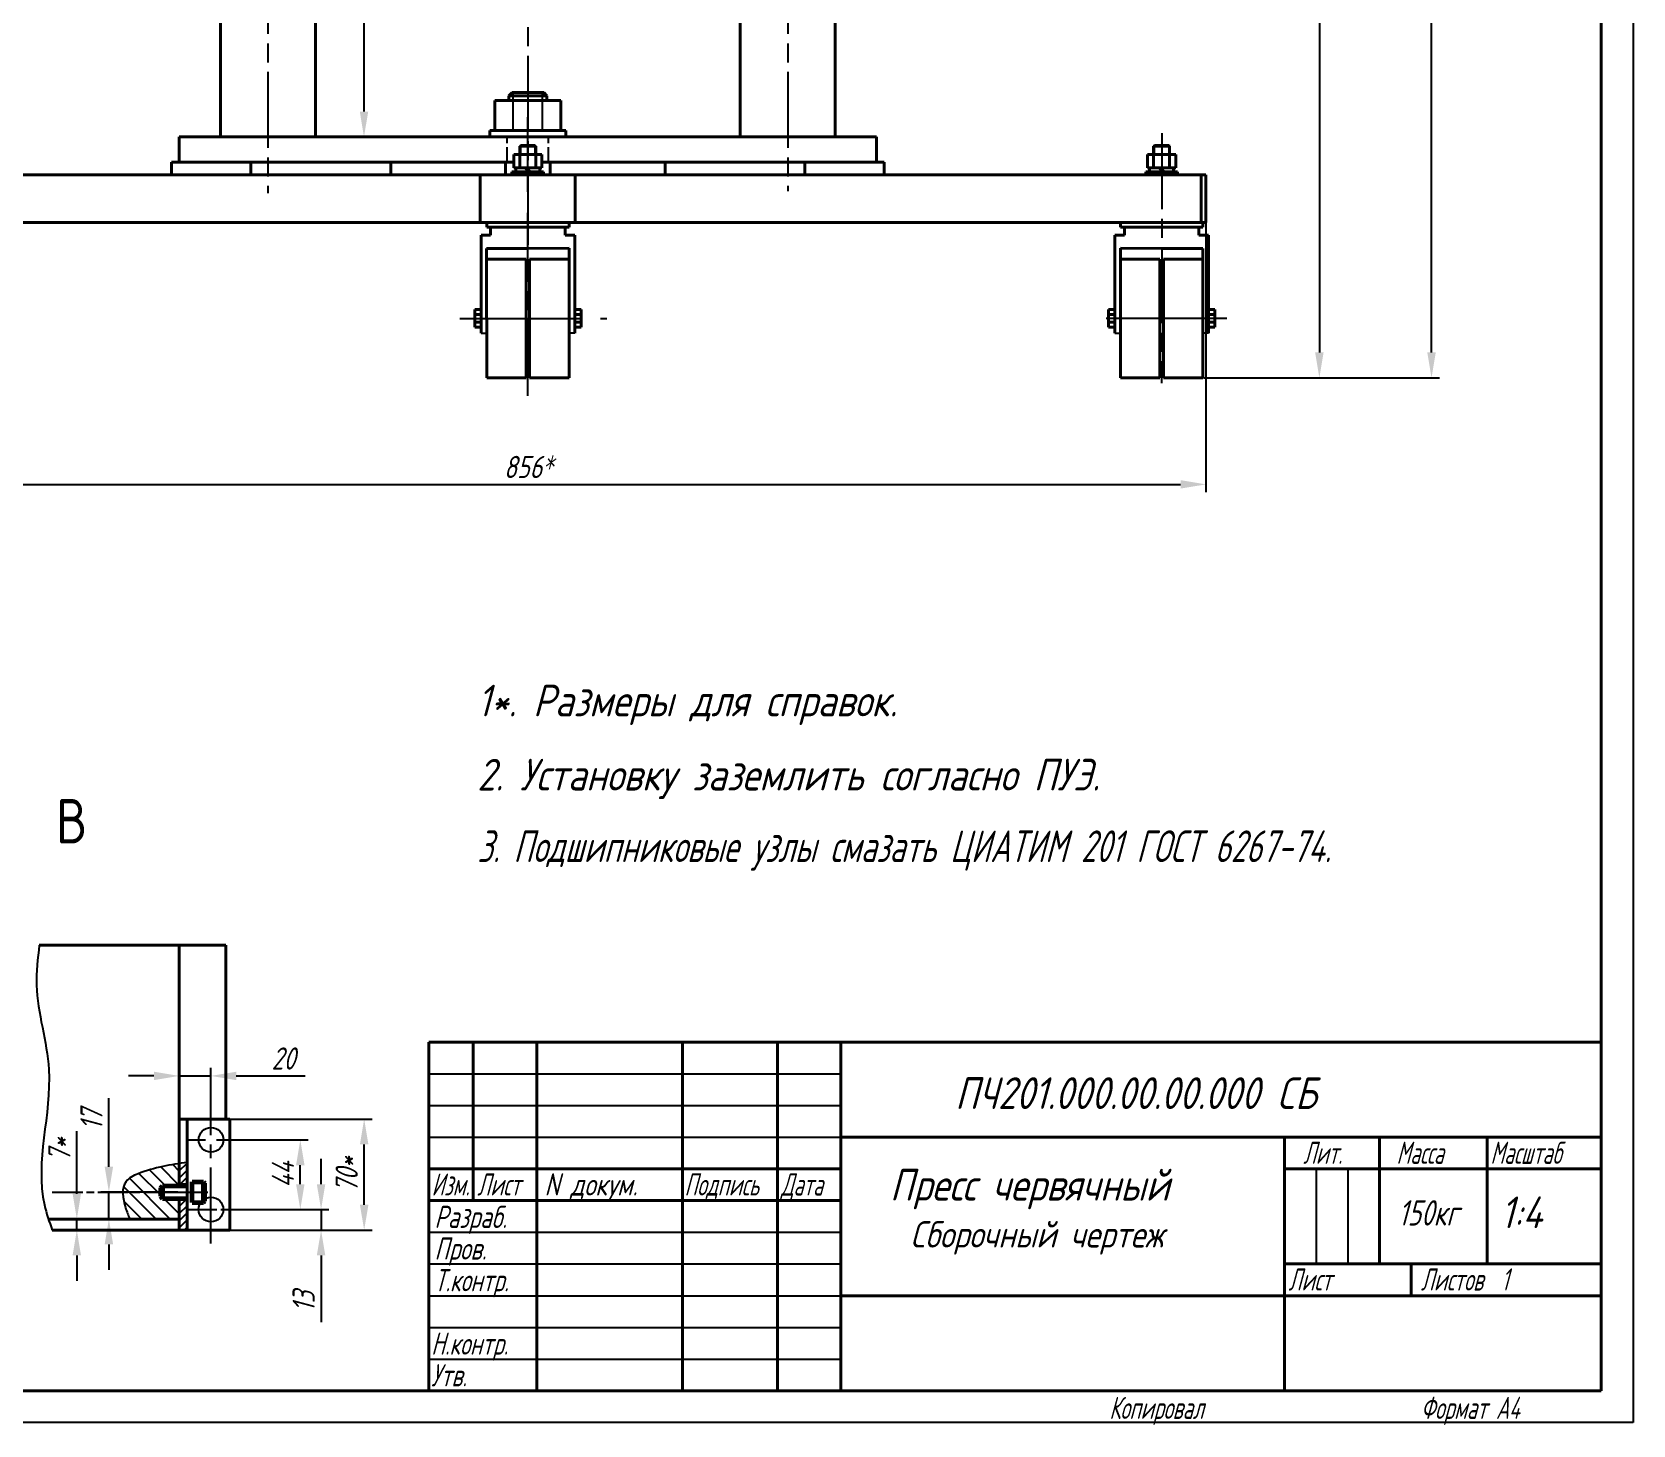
# Model space of a CAD drawing. Header units: millimetres. Extents: x -80 to 1055, y -404 to 589.
# Drawn here: x 580.4 to 833, y -5.6 to 214.3 of the extents above; entities that cross this region are included whole.
import ezdxf

# ---------------------------------------------------------------- set-up
doc = ezdxf.new("R2010")
doc.units = ezdxf.units.MM
for name, pattern in [('AM_ISO02W050', [7.5, 6, -1.5]), ('AM_ISO08W050', [18, 12, -1.5, 3, -1.5]), ('CENTER2', [28.575, 19.05, -3.175, 3.175, -3.175]), ('GOST4', [24, 20, -1.5, 1, -1.5])]:
    doc.linetypes.add(name, pattern=pattern)
doc.layers.add('AM_7', color=5, linetype='AM_ISO08W050', lineweight=25)
doc.layers.add('ASHADE', color=7, linetype='Continuous', lineweight=40)
for name, color, linetype in [('TIN', 164, 'Continuous'), ('Пунктир', 1, 'AM_ISO02W050'), ('Слой4', 94, 'CENTER2')]:
    doc.layers.add(name, color=color, linetype=linetype)
doc.layers.add('Бланк', color=7, linetype='Continuous', plot=False)
doc.styles.add('ROMANC', font='romanc.shx', dxfattribs={"width": 0.75, "oblique": 15})
doc.styles.get("Standard").update_dxf_attribs({"font": 'romanc.shx', "width": 0.8})
doc.styles.add('style1', font='romanc.shx', dxfattribs={"width": 0.75, "oblique": 15, "height": 3.5})
doc.dimstyles.new('Масш.0.25', dxfattribs={"dimtxt": 3.5, "dimasz": 4, "dimexe": 1.25, "dimexo": 0.0625, "dimgap": 1, "dimtad": 1, "dimdec": 0, "dimlfac": 4, "dimzin": 0, "dimdsep": 46, "dimtxsty": 'ROMANC', "dimcen": -0.09, "dimadec": 0, "dimazin": 0, "dimtfac": 1, "dimtdec": 0, "dimtmove": 0, "dimatfit": 3, "dimfxl": 1, "dimtolj": 1, "dimtzin": 0, "dimarcsym": 0})

# ---------------------------------------------------------------- blocks, each defined once
blk = doc.blocks.new('*D19')
at = {"layer": 'Defpoints', "color": 0}
for p in [(625.11, 242.76), (625.11, 197.76), (632.77, 197.76)]:
    blk.add_point(p, dxfattribs=at)
at = {"layer": 'TIN', "color": 0, "lineweight": -2}
for p, q in [((625.17, 242.76), (634.02, 242.76)), ((632.77, 238.76), (632.77, 201.76)), ((625.17, 197.76), (634.02, 197.76))]:
    blk.add_line(p, q, dxfattribs=at)
at = {"layer": 'TIN', "color": 0}
for points in [[(632.11, 238.76), (633.44, 238.76), (632.77, 242.76)], [(632.11, 201.76), (633.44, 201.76), (632.77, 197.76)]]:
    blk.add_solid(points, dxfattribs=at)
at = {"layer": 'TIN', "color": 0, "insert": (630.02, 220.26), "char_height": 3.5, "attachment_point": 5, "rotation": 90, "style": 'ROMANC'}
blk.add_mtext('\\A1;180{\\fTahoma|b0|i0|c0|p32;*}', dxfattribs=at)
blk = doc.blocks.new('*D21')
at = {"layer": 'Defpoints', "color": 0}
for p in [(551.64, 184.26), (765.63, 184.26), (765.63, 142.91)]:
    blk.add_point(p, dxfattribs=at)
at = {"layer": 'TIN', "color": 0, "lineweight": -2}
for p, q in [((551.64, 184.2), (551.64, 141.66)), ((765.63, 184.2), (765.63, 141.66)), ((555.64, 142.91), (761.63, 142.91))]:
    blk.add_line(p, q, dxfattribs=at)
at = {"layer": 'TIN', "color": 0}
for points in [[(555.64, 143.58), (555.64, 142.25), (551.64, 142.91)], [(761.63, 143.58), (761.63, 142.25), (765.63, 142.91)]]:
    blk.add_solid(points, dxfattribs=at)
at = {"layer": 'TIN', "color": 0, "insert": (658.63, 145.66), "char_height": 3.5, "attachment_point": 5, "style": 'ROMANC'}
blk.add_mtext('\\A1;856{\\fTahoma|b0|i0|c0|p32;*}', dxfattribs=at)
blk = doc.blocks.new('*D22')
at = {"layer": 'Defpoints', "color": 0}
for p in [(706.13, 509.01), (765.16, 159.73), (783.53, 159.73)]:
    blk.add_point(p, dxfattribs=at)
at = {"layer": 'TIN', "color": 0, "lineweight": -2}
for p, q in [((706.19, 509.01), (784.78, 509.01)), ((783.53, 505.01), (783.53, 163.73)), ((765.22, 159.73), (784.78, 159.73))]:
    blk.add_line(p, q, dxfattribs=at)
at = {"layer": 'TIN', "color": 0}
for points in [[(782.86, 505.01), (784.19, 505.01), (783.53, 509.01)], [(782.86, 163.73), (784.19, 163.73), (783.53, 159.73)]]:
    blk.add_solid(points, dxfattribs=at)
at = {"layer": 'TIN', "color": 0, "insert": (780.78, 334.37), "char_height": 3.5, "attachment_point": 5, "rotation": 90, "style": 'ROMANC'}
blk.add_mtext('\\A1;1397{\\fTahoma|b0|i0|c0|p32;*}', dxfattribs=at)
blk = doc.blocks.new('*D23')
at = {"layer": 'Defpoints', "color": 0}
for p in [(661.29, 555.64), (801.23, 555.64), (765.16, 159.73)]:
    blk.add_point(p, dxfattribs=at)
at = {"layer": 'TIN', "color": 0, "lineweight": -2}
for p, q in [((661.35, 555.64), (802.48, 555.64)), ((801.23, 163.73), (801.23, 551.64)), ((765.22, 159.73), (802.48, 159.73))]:
    blk.add_line(p, q, dxfattribs=at)
at = {"layer": 'TIN', "color": 0}
for points in [[(800.56, 551.64), (801.89, 551.64), (801.23, 555.64)], [(800.56, 163.73), (801.89, 163.73), (801.23, 159.73)]]:
    blk.add_solid(points, dxfattribs=at)
at = {"layer": 'TIN', "color": 0, "insert": (798.48, 357.68), "char_height": 3.5, "attachment_point": 5, "rotation": 90, "style": 'ROMANC'}
blk.add_mtext('\\A1;1584{\\fTahoma|b0|i0|c0|p32;*}', dxfattribs=at)
blk = doc.blocks.new('*D377')
at = {"layer": 'Defpoints', "color": 0}
for p in [(611.62, 42.73), (632.8, 42.73), (604.87, 25.2)]:
    blk.add_point(p, dxfattribs=at)
at = {"layer": 'TIN', "color": 0, "lineweight": -2}
for p, q in [((611.68, 42.73), (634.05, 42.73)), ((632.8, 29.2), (632.8, 38.73)), ((604.93, 25.2), (634.05, 25.2))]:
    blk.add_line(p, q, dxfattribs=at)
at = {"layer": 'TIN', "color": 0}
for points in [[(632.13, 38.73), (633.47, 38.73), (632.8, 42.73)], [(632.13, 29.2), (633.47, 29.2), (632.8, 25.2)]]:
    blk.add_solid(points, dxfattribs=at)
at = {"layer": 'TIN', "color": 0, "insert": (630.05, 33.96), "char_height": 3.5, "attachment_point": 5, "rotation": 90, "style": 'ROMANC'}
blk.add_mtext('\\A1;70*', dxfattribs=at)
blk = doc.blocks.new('*D378')
at = {"layer": 'Defpoints', "color": 0}
for p in [(587.46, 26.95), (603.62, 26.95), (603.62, 25.2)]:
    blk.add_point(p, dxfattribs=at)
at = {"layer": 'TIN', "color": 0, "lineweight": -2}
for p, q in [((587.46, 30.95), (587.46, 40.84)), ((603.56, 26.95), (586.21, 26.95)), ((587.46, 25.2), (587.46, 26.95)), ((603.56, 25.2), (586.21, 25.2)), ((587.46, 21.2), (587.46, 17.2))]:
    blk.add_line(p, q, dxfattribs=at)
at = {"layer": 'TIN', "color": 0}
for points in [[(586.79, 30.95), (588.12, 30.95), (587.46, 26.95)], [(586.79, 21.2), (588.12, 21.2), (587.46, 25.2)]]:
    blk.add_solid(points, dxfattribs=at)
at = {"layer": 'TIN', "color": 0, "insert": (584.71, 37.89), "char_height": 3.5, "attachment_point": 5, "rotation": 90, "style": 'ROMANC'}
blk.add_mtext('\\A1;7*', dxfattribs=at)
blk = doc.blocks.new('*D379')
at = {"layer": 'Defpoints', "color": 0}
for p in [(611.62, 28.45), (626, 28.45), (611.62, 25.2)]:
    blk.add_point(p, dxfattribs=at)
at = {"layer": 'TIN', "color": 0, "lineweight": -2}
for p, q in [((626, 32.45), (626, 36.45)), ((611.68, 28.45), (627.25, 28.45)), ((626, 28.45), (626, 25.2)), ((611.68, 25.2), (627.25, 25.2)), ((626, 21.2), (626, 10.65))]:
    blk.add_line(p, q, dxfattribs=at)
at = {"layer": 'TIN', "color": 0}
for points in [[(625.33, 32.45), (626.67, 32.45), (626, 28.45)], [(625.33, 21.2), (626.67, 21.2), (626, 25.2)]]:
    blk.add_solid(points, dxfattribs=at)
at = {"layer": 'TIN', "color": 0, "insert": (623.25, 13.93), "char_height": 3.5, "attachment_point": 5, "rotation": 90, "style": 'ROMANC'}
blk.add_mtext('\\A1;13', dxfattribs=at)
blk = doc.blocks.new('*D380')
at = {"layer": 'Defpoints', "color": 0}
for p in [(611.62, 39.45), (622.72, 39.45), (611.62, 28.45)]:
    blk.add_point(p, dxfattribs=at)
at = {"layer": 'TIN', "color": 0, "lineweight": -2}
for p, q in [((611.68, 39.45), (623.97, 39.45)), ((622.72, 32.45), (622.72, 35.45)), ((611.68, 28.45), (623.97, 28.45))]:
    blk.add_line(p, q, dxfattribs=at)
at = {"layer": 'TIN', "color": 0}
for points in [[(622.06, 35.45), (623.39, 35.45), (622.72, 39.45)], [(622.06, 32.45), (623.39, 32.45), (622.72, 28.45)]]:
    blk.add_solid(points, dxfattribs=at)
at = {"layer": 'TIN', "color": 0, "insert": (619.97, 33.95), "char_height": 3.5, "attachment_point": 5, "rotation": 90, "style": 'ROMANC'}
blk.add_mtext('\\A1;44', dxfattribs=at)
blk = doc.blocks.new('*D381')
at = {"layer": 'Defpoints', "color": 0}
for p in [(608.62, 49.54), (603.62, 42.73), (608.62, 42.73)]:
    blk.add_point(p, dxfattribs=at)
at = {"layer": 'TIN', "color": 0, "lineweight": -2}
for p, q in [((603.62, 42.79), (603.62, 50.79)), ((608.62, 42.79), (608.62, 50.79)), ((599.62, 49.54), (595.62, 49.54)), ((603.62, 49.54), (608.62, 49.54)), ((612.62, 49.54), (623.51, 49.54))]:
    blk.add_line(p, q, dxfattribs=at)
at = {"layer": 'TIN', "color": 0}
for points in [[(599.62, 50.2), (599.62, 48.87), (603.62, 49.54)], [(612.62, 50.2), (612.62, 48.87), (608.62, 49.54)]]:
    blk.add_solid(points, dxfattribs=at)
at = {"layer": 'TIN', "color": 0, "insert": (620.06, 52.29), "char_height": 3.5, "attachment_point": 5, "style": 'ROMANC'}
blk.add_mtext('\\A1;20', dxfattribs=at)
blk = doc.blocks.new('*D382')
at = {"layer": 'Defpoints', "color": 0}
for p in [(592.52, 31.2), (603.45, 31.2), (603.56, 26.95)]:
    blk.add_point(p, dxfattribs=at)
at = {"layer": 'TIN', "color": 0, "lineweight": -2}
for p, q in [((592.52, 35.2), (592.52, 46.02)), ((603.39, 31.2), (591.27, 31.2)), ((592.52, 26.95), (592.52, 31.2)), ((603.5, 26.95), (591.27, 26.95)), ((592.52, 22.95), (592.52, 18.95))]:
    blk.add_line(p, q, dxfattribs=at)
at = {"layer": 'TIN', "color": 0}
for points in [[(591.85, 35.2), (593.18, 35.2), (592.52, 31.2)], [(591.85, 22.95), (593.18, 22.95), (592.52, 26.95)]]:
    blk.add_solid(points, dxfattribs=at)
at = {"layer": 'TIN', "color": 0, "insert": (589.77, 42.61), "char_height": 3.5, "attachment_point": 5, "rotation": 90, "style": 'ROMANC'}
blk.add_mtext('\\A1;17', dxfattribs=at)

msp = doc.modelspace()

# ---------------------------------------------------------------- hatches: boundary and pattern name
at = {"layer": 'TIN'}
h = msp.add_hatch(dxfattribs=at)
h.set_pattern_fill('ANSI31', color=256, scale=0.5, angle=90, style=0)
h.set_pattern_definition([(135, (-15231.9553, -3915.6671), (-1.12253202, -1.12253202), [])])
edge = h.paths.add_edge_path()
edge.add_spline(control_points=[(603.62, 35.71), (601.47, 35.37), (598.58, 34.81), (595.04, 33.16), (594.73, 31.84), (594.72, 31.2)], knot_values=[1.291472, 1.291472, 1.291472, 1.291472, 7.9557, 10.212808, 12.045748, 12.045748, 12.045748, 12.045748], degree=3, periodic=0)
edge.add_line((594.72, 31.2), (600.14, 31.2))
edge.add_line((600.14, 31.2), (600.64, 31.2))
edge.add_line((600.64, 31.2), (600.64, 31.85))
edge.add_line((600.64, 31.85), (600.99, 32.2))
edge.add_line((600.99, 32.2), (603.62, 32.2))
edge.add_line((603.62, 32.2), (603.62, 35.71))
edge = h.paths.add_edge_path()
edge.add_line((603.62, 30.2), (600.99, 30.2))
edge.add_line((600.99, 30.2), (600.64, 30.55))
edge.add_line((600.64, 30.55), (600.64, 31.2))
edge.add_line((600.64, 31.2), (594.72, 31.2))
edge.add_spline(control_points=[(594.72, 31.2), (594.71, 30.41), (595.06, 28.8), (595.58, 27.53), (595.81, 26.95)], knot_values=[12.045748, 12.045748, 12.045748, 12.045748, 14.334391, 16.26465, 16.26465, 16.26465, 16.26465], degree=3, periodic=0)
edge.add_line((595.81, 26.95), (603.62, 26.95))
edge.add_line((603.62, 26.95), (603.62, 30.2))
h = msp.add_hatch(dxfattribs=at)
h.set_pattern_fill('ANSI31', color=256, scale=0.25, style=0)
h.set_pattern_definition([(45, (-15231.95534, -3915.6671), (-0.561266008, 0.561266008), [])])
edge = h.paths.add_edge_path()
edge.add_spline(control_points=[(604.87, 35.91), (604.45, 35.84), (604.04, 35.78), (603.62, 35.71)], knot_values=[0, 0, 0, 0, 1.291493, 1.291493, 1.291493, 1.291493], degree=3, periodic=0)
edge.add_line((603.62, 35.71), (603.62, 32.38))
edge.add_line((603.62, 32.38), (604.84, 32.38))
edge.add_line((604.84, 32.38), (604.84, 33.33))
edge.add_line((604.84, 33.33), (604.87, 33.33))
edge.add_line((604.87, 33.33), (604.87, 35.91))
h.paths.add_polyline_path([(603.62, 25.2), (604.87, 25.2), (604.87, 29.08), (604.84, 29.08), (604.84, 30.03), (603.62, 30.03)])

# ---------------------------------------------------------------- linework, layer by layer
at = {"layer": 'AM_7'}
for p, q in [((617.61, 370.01), (617.61, 188.87)), ((699.63, 370.01), (699.63, 189.2)), ((658.62, 282.58), (658.62, 180.71)), ((658.62, 189.09), (658.62, 200.86)), ((758.65, 198.35), (758.64, 158.87)), ((658.65, 156.9), (658.64, 185.78)), ((608.62, 40.2), (608.62, 43.53)), ((608.62, 23.07), (608.62, 38.7))]:
    msp.add_line(p, q, dxfattribs=at)
at = {"layer": 'AM_7', "ltscale": 0.4}
for p, q in [((604.77, 39.45), (607.78, 39.45)), ((609.51, 39.45), (612.47, 39.45)), ((604.77, 28.45), (612.47, 28.45))]:
    msp.add_line(p, q, dxfattribs=at)
msp.add_lwpolyline([(583.58, 31.2), (607.26, 31.2)], dxfattribs=at)
at = {"layer": 'ASHADE', "lineweight": 40}
for p, q in [((828.02, 583.85), (828.02, -0.15)), ((828.02, 54.85), (643.02, 54.85)), ((643.02, 54.85), (643.02, -0.15)), ((828.02, -0.15), (13.02, -0.15))]:
    msp.add_line(p, q, dxfattribs=at)
at = {"layer": 'ASHADE'}
for p, q in [((610.11, 197.76), (610.11, 370.01)), ((625.11, 197.76), (625.11, 370.01)), ((692.13, 197.76), (692.13, 370.01)), ((707.13, 197.76), (707.13, 370.01)), ((655.63, 204.26), (656.13, 204.76)), ((656.13, 204.76), (661.13, 204.76)), ((656.13, 204.76), (661.13, 204.76)), ((661.13, 204.76), (661.63, 204.26)), ((653.43, 203.51), (663.83, 203.51)), ((653.43, 203.51), (653.43, 198.76)), ((655.63, 204.26), (655.63, 203.51)), ((655.63, 204.26), (661.63, 204.26)), ((661.63, 204.26), (661.63, 203.51)), ((663.83, 203.51), (663.83, 198.76)), ((603.62, 197.76), (713.62, 197.76)), ((603.62, 193.76), (603.62, 197.76)), ((625.61, 197.76), (646.86, 197.76)), ((652.63, 198.76), (652.63, 197.76)), ((658.63, 198.76), (652.63, 198.76)), ((658.63, 198.76), (664.63, 198.76)), ((664.63, 198.76), (664.63, 197.76)), ((691.63, 197.76), (670.38, 197.76)), ((713.62, 193.76), (713.62, 197.76)), ((656.4, 192.89), (656.4, 194.99)), ((656.4, 194.99), (660.85, 194.99)), ((657.37, 196.29), (657.5, 196.42)), ((657.37, 196.29), (658.62, 196.29)), ((657.37, 194.99), (657.37, 196.29)), ((657.37, 192.89), (657.37, 194.99)), ((657.5, 196.42), (658.62, 196.42)), ((658.62, 196.42), (659.75, 196.42)), ((658.62, 196.29), (659.87, 196.29)), ((659.87, 196.29), (659.75, 196.42)), ((659.87, 196.29), (659.87, 192.89)), ((659.87, 192.89), (659.87, 194.99)), ((660.85, 194.99), (660.85, 192.89)), ((756.41, 194.99), (760.86, 194.99)), ((756.41, 192.89), (756.41, 194.99)), ((757.38, 196.29), (757.51, 196.42)), ((757.38, 194.99), (757.38, 196.29)), ((757.38, 196.29), (758.63, 196.29)), ((757.38, 192.89), (757.38, 194.99)), ((757.51, 196.42), (758.63, 196.42)), ((758.63, 196.42), (759.76, 196.42)), ((758.63, 196.29), (759.88, 196.29)), ((759.88, 196.29), (759.76, 196.42)), ((759.88, 196.29), (759.88, 192.89)), ((759.88, 192.89), (759.88, 194.99)), ((760.86, 194.99), (760.86, 192.89)), ((602.41, 193.76), (614.91, 193.76)), ((602.41, 191.76), (602.41, 193.76)), ((603.62, 193.76), (656.4, 193.76)), ((614.91, 191.76), (614.91, 193.76)), ((636.99, 193.76), (656.4, 193.76)), ((636.99, 191.76), (636.99, 193.76)), ((655.11, 191.75), (655.11, 193.75)), ((656.12, 192.26), (661.12, 192.26)), ((656.12, 191.76), (656.12, 192.26)), ((658.62, 192.89), (656.4, 192.89)), ((656.72, 192.89), (657.35, 192.89)), ((656.72, 192.26), (656.72, 192.89)), ((657.35, 192.26), (656.72, 192.26)), ((657.25, 191.76), (657.25, 192.26)), ((657.35, 192.89), (658.62, 192.89)), ((658.62, 192.26), (657.35, 192.26)), ((658.85, 192.26), (658.22, 192.89)), ((659.02, 192.26), (658.39, 192.89)), ((660.85, 192.89), (658.62, 192.89)), ((659.9, 192.89), (658.62, 192.89)), ((658.62, 192.26), (659.9, 192.26)), ((660.52, 192.89), (659.9, 192.89)), ((659.9, 192.26), (660.52, 192.26)), ((660, 191.76), (660, 192.26)), ((660.52, 192.26), (660.52, 192.89)), ((660.85, 193.76), (713.62, 193.76)), ((660.85, 193.76), (662.37, 193.76)), ((661.12, 192.26), (661.12, 191.76)), ((662.13, 191.75), (662.13, 193.75)), ((662.37, 193.76), (680.28, 193.76)), ((680.28, 191.76), (680.28, 193.76)), ((714.86, 193.76), (702.36, 193.76)), ((702.36, 191.76), (702.36, 193.76)), ((714.86, 191.76), (714.86, 193.76)), ((756.13, 191.76), (756.13, 192.26)), ((756.13, 192.26), (761.13, 192.26)), ((758.63, 192.89), (756.41, 192.89)), ((756.73, 192.26), (756.73, 192.89)), ((756.73, 192.89), (757.36, 192.89)), ((757.36, 192.26), (756.73, 192.26)), ((757.26, 191.76), (757.26, 192.26)), ((757.36, 192.89), (758.63, 192.89)), ((758.63, 192.26), (757.36, 192.26)), ((758.86, 192.26), (758.24, 192.89)), ((759.03, 192.26), (758.4, 192.89)), ((759.91, 192.89), (758.63, 192.89)), ((760.86, 192.89), (758.63, 192.89)), ((758.63, 192.26), (759.91, 192.26)), ((760.53, 192.89), (759.91, 192.89)), ((759.91, 192.26), (760.53, 192.26)), ((760.01, 191.76), (760.01, 192.26)), ((760.53, 192.26), (760.53, 192.89)), ((761.13, 192.26), (761.13, 191.76)), ((551.64, 191.76), (765.63, 191.76)), ((651.12, 191.76), (651.12, 184.26)), ((658.62, 191.76), (656.12, 191.76)), ((661.12, 191.76), (658.55, 191.76)), ((664.87, 191.76), (661.12, 191.76)), ((661.12, 191.76), (664.87, 191.76)), ((661.12, 191.76), (661.12, 191.76)), ((666.12, 191.76), (666.12, 184.26)), ((758.63, 191.76), (756.13, 191.76)), ((761.13, 191.76), (758.56, 191.76)), ((761.13, 191.76), (761.13, 191.76)), ((761.13, 191.76), (764.88, 191.76)), ((764.88, 191.76), (761.13, 191.76)), ((764.88, 191.76), (764.88, 184.26)), ((765.63, 191.76), (765.63, 184.26)), ((552.39, 184.26), (679.03, 184.26)), ((652.76, 182.26), (651.25, 182.26)), ((651.25, 182.26), (651.25, 166.77)), ((652.14, 183.49), (652.14, 184.24)), ((665.14, 183.49), (652.14, 183.49)), ((652.16, 183.49), (652.16, 184.24)), ((665.16, 183.49), (652.16, 183.49)), ((652.76, 183.49), (652.76, 182.26)), ((664.51, 183.49), (664.52, 182.26)), ((664.52, 182.26), (666.03, 182.26)), ((665.14, 184.24), (665.14, 183.49)), ((666.03, 182.26), (666.04, 166.77)), ((679.03, 184.26), (764.88, 184.26)), ((751.26, 182.26), (751.25, 166.77)), ((752.77, 182.26), (751.26, 182.26)), ((752.13, 184.24), (752.13, 183.49)), ((752.13, 183.49), (765.13, 183.49)), ((752.14, 183.49), (752.14, 184.24)), ((765.14, 183.49), (752.14, 183.49)), ((752.77, 183.49), (752.77, 182.26)), ((764.88, 184.26), (762.63, 184.26)), ((765.63, 184.26), (762.64, 184.26)), ((765.63, 184.26), (762.64, 184.26)), ((764.52, 183.49), (764.52, 182.26)), ((764.52, 182.26), (766.04, 182.26)), ((765.13, 183.49), (765.13, 184.24)), ((766.04, 182.26), (766.04, 166.77)), ((652.12, 178.48), (652.12, 180.17)), ((652.12, 180.17), (658.64, 180.17)), ((665.15, 180.18), (658.64, 180.17)), ((665.15, 178.48), (665.15, 180.18)), ((752.13, 180.18), (758.65, 180.17)), ((752.13, 178.48), (752.13, 180.18)), ((765.16, 180.17), (758.65, 180.17)), ((765.16, 178.48), (765.16, 180.17)), ((652.12, 178.48), (652.13, 159.73)), ((658.37, 178.48), (652.12, 178.48)), ((658.37, 178.48), (658.38, 159.73)), ((658.9, 178.48), (665.15, 178.48)), ((658.9, 178.48), (658.91, 159.73)), ((665.15, 178.48), (665.16, 159.73)), ((758.38, 178.48), (752.13, 178.48)), ((752.13, 178.48), (752.13, 159.73)), ((758.38, 178.48), (758.38, 159.73)), ((758.91, 178.48), (765.16, 178.48)), ((758.91, 178.48), (758.91, 159.73)), ((765.16, 178.48), (765.16, 159.73)), ((651.25, 170.49), (650.25, 170.49)), ((650.25, 170.49), (650.25, 169.1)), ((651.25, 169.7), (650.25, 169.7)), ((651.25, 167.72), (651.25, 170.49)), ((666.04, 167.72), (666.03, 170.49)), ((666.03, 170.49), (667.03, 170.49)), ((666.03, 169.71), (667.03, 169.71)), ((667.03, 170.49), (667.04, 169.11)), ((750.25, 170.49), (750.25, 169.11)), ((751.25, 170.49), (750.25, 170.49)), ((751.25, 169.71), (750.25, 169.71)), ((751.25, 167.72), (751.25, 170.49)), ((766.04, 170.49), (767.04, 170.49)), ((766.04, 167.72), (766.04, 170.49)), ((766.04, 169.7), (767.04, 169.7)), ((767.04, 170.49), (767.04, 169.1)), ((650.25, 169.1), (650.25, 167.72)), ((651.25, 168.5), (650.25, 168.5)), ((650.25, 167.72), (651.25, 167.72)), ((666.04, 168.51), (667.04, 168.51)), ((667.04, 167.72), (666.04, 167.72)), ((667.04, 169.11), (667.04, 167.72)), ((750.25, 169.11), (750.25, 167.72)), ((751.25, 168.51), (750.25, 168.51)), ((750.25, 167.72), (751.25, 167.72)), ((766.04, 168.5), (767.04, 168.5)), ((767.04, 167.72), (766.04, 167.72)), ((767.04, 169.1), (767.04, 167.72)), ((658.38, 159.73), (652.13, 159.73)), ((658.91, 159.73), (665.16, 159.73)), ((758.38, 159.73), (752.13, 159.73)), ((758.91, 159.73), (765.16, 159.73)), ((581.53, 70.17), (610.99, 70.17)), ((610.99, 70.17), (610.99, 42.73)), ((603.62, 42.73), (611.62, 42.73)), ((603.62, 32.38), (604.84, 32.38)), ((603.62, 30.03), (604.84, 30.03)), ((610.49, 25.2), (583.58, 25.2)), ((583.58, 25.2), (610.99, 25.2))]:
    msp.add_line(p, q, dxfattribs=at)
for points in [[(603.62, 32.2), (603.62, 70.17)], [(602.99, 25.2), (611.62, 25.2), (611.62, 42.73)], [(603.62, 32.2), (603.62, 42.73)], [(604.87, 25.2), (604.87, 42.73)], [(582.98, 26.95), (603.62, 26.95), (603.62, 30.2)], [(603.62, 25.2), (603.62, 30.2)]]:
    msp.add_lwpolyline(points, dxfattribs=at)
at = {"layer": 'TIN'}
for p, q in [((833.02, 588.85), (833.02, -5.15)), ((656.32, 203.51), (656.32, 204.76)), ((660.94, 203.51), (660.94, 204.76)), ((656.32, 198.76), (656.32, 203.51)), ((660.94, 198.76), (660.94, 203.51)), ((657.5, 194.99), (657.5, 196.42)), ((659.75, 196.42), (659.75, 194.99)), ((757.51, 194.99), (757.51, 196.42)), ((759.76, 196.42), (759.76, 194.99)), ((651.25, 166.77), (652.13, 166.77)), ((666.04, 166.77), (665.16, 166.77)), ((751.25, 166.77), (752.13, 166.77)), ((766.04, 166.77), (765.16, 166.77)), ((643.02, 54.85), (708.02, 54.85)), ((643.02, 54.85), (708.02, 54.85)), ((643.02, 54.85), (708.02, 54.85)), ((643.02, 49.85), (708.02, 49.85)), ((643.02, 49.85), (708.02, 49.85)), ((643.02, 49.85), (708.02, 49.85)), ((643.02, 44.85), (708.02, 44.85)), ((643.02, 44.85), (708.02, 44.85)), ((643.02, 44.85), (708.02, 44.85)), ((643.02, 39.85), (828.02, 39.85)), ((643.02, 39.85), (708.02, 39.85)), ((643.02, 39.85), (708.02, 39.85)), ((643.02, 34.85), (708.02, 34.85)), ((643.02, 34.85), (708.02, 34.85)), ((783.02, 34.85), (783.02, 19.85)), ((788.02, 34.85), (788.02, 19.85)), ((643.02, 29.85), (708.02, 29.85)), ((643.02, 29.85), (708.02, 29.85)), ((643.02, 24.85), (708.02, 24.85)), ((643.02, 24.85), (708.02, 24.85)), ((643.02, 24.85), (708.02, 24.85)), ((643.02, 19.85), (708.02, 19.85)), ((643.02, 19.85), (708.02, 19.85)), ((643.02, 19.85), (708.02, 19.85)), ((643.02, 14.85), (828.02, 14.85)), ((643.02, 14.85), (708.02, 14.85)), ((643.02, 14.85), (708.02, 14.85)), ((643.02, 9.85), (708.02, 9.85)), ((643.02, 9.85), (708.02, 9.85)), ((643.02, 9.85), (708.02, 9.85)), ((643.02, 4.85), (708.02, 4.85)), ((643.02, 4.85), (708.02, 4.85)), ((643.02, 4.85), (708.02, 4.85)), ((833.02, -5.15), (-6.98, -5.15))]:
    msp.add_line(p, q, dxfattribs=at)
at = {"layer": 'TIN', "lineweight": 40}
for p, q in [((650.02, 54.85), (650.02, 29.85)), ((660.02, 54.85), (660.02, -0.15)), ((683.02, 54.85), (683.02, -0.15)), ((698.02, 54.85), (698.02, -0.15)), ((708.02, 54.85), (708.02, -0.15)), ((708.02, 39.85), (828.02, 39.85)), ((778.02, 39.85), (778.02, -0.15)), ((793.02, 39.85), (793.02, 19.85)), ((810.02, 39.85), (810.02, 19.85)), ((643.02, 34.85), (708.02, 34.85)), ((778.02, 34.85), (828.02, 34.85)), ((643.02, 29.85), (708.02, 29.85)), ((778.02, 19.85), (828.02, 19.85)), ((798.02, 19.85), (798.02, 14.85)), ((708.02, 14.85), (828.02, 14.85))]:
    msp.add_line(p, q, dxfattribs=at)
at = {"layer": 'TIN', "color": 5, "linetype": 'GOST4', "lineweight": 25}
msp.add_line((600.14, 31.2), (608.14, 31.2), dxfattribs=at)
at = {"layer": 'TIN', "color": 7, "linetype": 'Continuous', "lineweight": 60}
for p, q in [((600.64, 31.85), (600.99, 32.2)), ((600.64, 31.85), (600.64, 30.55)), ((600.64, 30.55), (600.99, 30.2)), ((600.99, 32.2), (604.87, 32.2)), ((600.99, 32.2), (600.99, 30.2)), ((605.64, 32.83), (607.44, 32.83)), ((605.64, 29.58), (605.64, 32.83)), ((605.64, 30.2), (605.64, 32.2)), ((607.44, 32.83), (607.64, 32.63)), ((607.44, 29.58), (607.44, 32.83)), ((607.64, 29.78), (607.64, 32.63)), ((600.99, 30.2), (604.87, 30.2)), ((605.64, 29.58), (607.44, 29.58)), ((607.44, 29.58), (607.64, 29.78))]:
    msp.add_line(p, q, dxfattribs=at)
at = {"layer": 'TIN', "color": 1, "linetype": 'Continuous', "lineweight": 25}
for p, q in [((604.87, 32.03), (600.83, 32.03)), ((604.87, 30.37), (600.83, 30.37))]:
    msp.add_line(p, q, dxfattribs=at)
at = {"layer": 'TIN'}
for centre in [(608.64, 39.45), (608.62, 28.45)]:
    msp.add_circle(centre, 1.95, dxfattribs=at)
for points in [[(581.53, 70.17), (581.11, 63.88), (583.03, 50.55), (582.35, 29.17), (583.58, 25.2)], [(604.87, 35.91), (597.13, 34.08), (595.22, 32.88), (595.14, 28.76), (595.81, 26.95)]]:
    msp.add_spline(points, degree=3, dxfattribs=at)
at = {"layer": 'Пунктир', "ltscale": 0.4}
for p, q in [((655.37, 193.76), (655.37, 197.76)), ((661.87, 193.76), (661.87, 197.76))]:
    msp.add_line(p, q, dxfattribs=at)
at = {"layer": 'Слой4'}
for p, q in [((647.87, 169.1), (671.08, 169.1)), ((768.93, 169.1), (747.08, 169.1))]:
    msp.add_line(p, q, dxfattribs=at)

# ---------------------------------------------------------------- texts
at = {"layer": 'ASHADE', "width": 0.8}
msp.add_text('В', height=7, dxfattribs=at).set_placement((584.17, 86.25))
at = {"layer": 'TIN', "oblique": 15}
for s, height, width, p in [('1*. Размеры для справок.', 5, 0.8, (650.64, 106.29)), ('2. Установку заземлить согласно ПУЭ.', 5, 0.8, (650.64, 94.59)), ('3. Подшипниковые узлы смазать ЦИАТИМ 201 ГОСТ 6267-74.', 5, 0.67, (650.64, 83.29)), ('ПЧ201.000.00.00.000 CБ', 5, 0.8, (726.05, 44.32)), ('Пресс червячный', 5, 0.8, (715.76, 29.85)), ('1:4', 5, 0.8, (812.12, 25.51)), ('Сборочный чертеж', 4.17, 0.8, (718.98, 22.45))]:
    msp.add_text(s, height=height, dxfattribs=dict(at, width=width)).set_placement(p)
at = {"layer": 'TIN', "style": 'style1', "oblique": 15}
for s, width, p in [('Лит.', 0.6, (780.98, 35.66)), ('Масса', 0.6, (795.7, 35.66)), ('Масса', 0.6, (795.7, 35.66)), ('Масштаб', 0.6, (810.52, 35.66)), ('Изм.', 0.62, (643.43, 30.66)), ('Лист', 0.62, (650.64, 30.66)), ('N докум.', 0.75, (661.25, 30.66)), ('Подпись', 0.62, (683.34, 30.66)), ('Дата', 0.6, (698.57, 30.66)), ('Разраб.', 0.7, (643.88, 25.54)), ('Пров.', 0.7, (643.88, 20.54)), ('Т.контр.', 0.67, (643.88, 15.54)), ('Лист', 0.62, (778.64, 15.66)), ('Листов  1', 0.62, (799.53, 15.66)), ('Н.контр.', 0.67, (643.37, 5.54)), ('Утв.', 0.67, (643.37, 0.54)), ('Копировал', 0.62, (750.38, -4.61)), ('Формат А4', 0.62, (799.53, -4.61))]:
    msp.add_text(s, height=3.5, dxfattribs=dict(at, width=width)).set_placement(p)
at = {"layer": 'Бланк', "oblique": 15, "width": 0.7}
msp.add_text('150кг', height=4, dxfattribs=at).set_placement((795.97, 25.92))

# ---------------------------------------------------------------- dimensions: what is measured, and where the dimension line sits
at = {"layer": 'TIN'}
dim = msp.add_linear_dim(base=(801.23, 555.64), p1=(765.16, 159.73), p2=(661.29, 555.64), angle=90, text='<>{\\fTahoma|b0|i0|c0|p32;*}', dimstyle='Масш.0.25', override={"dimlfac": 4, "dimtxsty": 'ROMANC', "dimsah": 1, "dimtmove": 0, "dimtolj": 1}, dxfattribs=at)
dim.commit()
dim.dimension.update_dxf_attribs({"geometry": '*D23', "text_midpoint": (798.48, 357.68)})
for base, p1, p2, text, picture, middle in [((783.53, 159.73), (706.13, 509.01), (765.16, 159.73), '<>{\\fTahoma|b0|i0|c0|p32;*}', '*D22', (780.78, 334.37)), ((632.77, 197.76), (625.11, 242.76), (625.11, 197.76), '<>{\\fTahoma|b0|i0|c0|p32;*}', '*D19', (630.02, 220.26)), ((587.46, 26.95), (603.62, 25.2), (603.62, 26.95), '<>*', '*D378', (584.71, 37.89)), ((632.8, 42.73), (604.87, 25.2), (611.62, 42.73), '<>*', '*D377', (630.05, 33.96))]:
    dim = msp.add_linear_dim(base=base, p1=p1, p2=p2, angle=90, text=text, dimstyle='Масш.0.25', dxfattribs=at)
    dim.commit()
    dim.dimension.update_dxf_attribs({"geometry": picture, "text_midpoint": middle})
dim = msp.add_linear_dim(base=(765.63, 142.91), p1=(551.64, 184.26), p2=(765.63, 184.26), text='<>{\\fTahoma|b0|i0|c0|p32;*}', dimstyle='Масш.0.25', dxfattribs=at)
dim.commit()
dim.dimension.update_dxf_attribs({"geometry": '*D21', "text_midpoint": (658.63, 145.66)})
dim = msp.add_linear_dim(base=(608.62, 49.54), p1=(603.62, 42.73), p2=(608.62, 42.73), dimstyle='Масш.0.25', dxfattribs=at)
dim.commit()
dim.dimension.update_dxf_attribs({"geometry": '*D381', "text_midpoint": (620.06, 52.29)})
for base, p1, p2, picture, middle in [((592.52, 31.2), (603.56, 26.95), (603.45, 31.2), '*D382', (589.77, 42.61)), ((622.72, 39.45), (611.62, 28.45), (611.62, 39.45), '*D380', (619.97, 33.95))]:
    dim = msp.add_linear_dim(base=base, p1=p1, p2=p2, angle=90, dimstyle='Масш.0.25', dxfattribs=at)
    dim.commit()
    dim.dimension.update_dxf_attribs({"geometry": picture, "text_midpoint": middle})
dim = msp.add_linear_dim(base=(626, 28.45), p1=(611.62, 25.2), p2=(611.62, 28.45), angle=90, dimstyle='Масш.0.25', dxfattribs=at)
dim.commit()
dim.dimension.update_dxf_attribs({"geometry": '*D379', "text_midpoint": (626, 13.93), "dimtype": 160})

doc.saveas('drawing.dxf')
